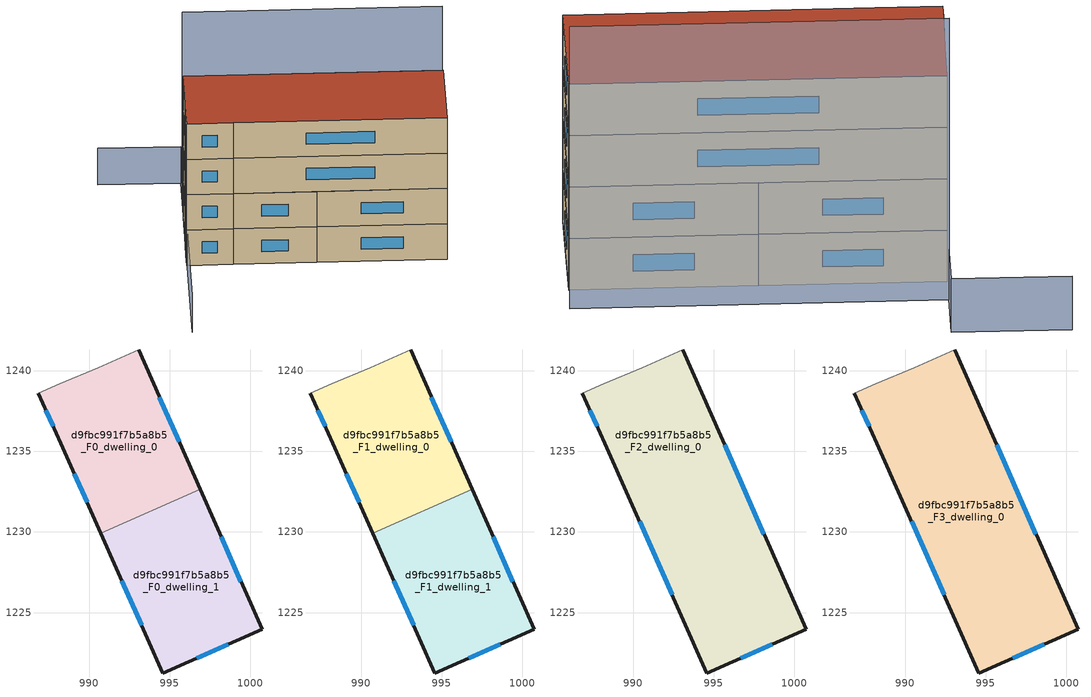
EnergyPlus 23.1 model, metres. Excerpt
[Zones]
d9fbc991f7b5a8b5_F0_dwelling_0
 floor ground (EU_floor_Construction): 993.07,1241.29 996.88,1232.65 990.72,1229.93 988.25,1235.51 986.83,1238.61 988.18,1239.21 990.55,1240.2 z0
 wall outside (EU_wall_Construction): 996.88,1232.65 993.07,1241.29 / 986.83,1238.61 988.25,1235.51 990.72,1229.93 z0:3
 wall adiabatic (EU_wall_Construction): 993.07,1241.29 990.55,1240.2 988.18,1239.21 986.83,1238.61 z0:3
 wall to d9fbc991f7b5a8b5_F0_dwelling_1 (EU_wall_Construction): 990.72,1229.93 996.88,1232.65 z0:3
 window (EU_Window_Construction): 995.58,1235.59 994.36,1238.35 / 989.09,1233.61 989.88,1231.83 / 987.31,1237.55 987.76,1236.56 z1.02:1.98
d9fbc991f7b5a8b5_F0_dwelling_1
 floor ground (EU_floor_Construction): 996.88,1232.65 1000.73,1223.95 994.58,1221.24 990.72,1229.93 z0
 wall outside (EU_wall_Construction): 990.72,1229.93 994.58,1221.24 1000.73,1223.95 996.88,1232.65 z0:3
 window (EU_Window_Construction): 996.67,1222.16 998.64,1223.03 / 992.04,1226.98 993.27,1224.2 / 999.42,1226.91 998.19,1229.69 z1.02:1.98
d9fbc991f7b5a8b5_F1_dwelling_0
 floor to d9fbc991f7b5a8b5_F0_dwelling_0 (EU_floor_Construction): 993.07,1241.29 996.88,1232.65 990.72,1229.93 988.25,1235.51 986.83,1238.61 988.18,1239.21 990.55,1240.2 z3
 wall outside (EU_wall_Construction): 996.88,1232.65 993.07,1241.29 / 986.83,1238.61 988.25,1235.51 990.72,1229.93 z3:6
 wall adiabatic (EU_wall_Construction): 993.07,1241.29 990.55,1240.2 988.18,1239.21 986.83,1238.61 z3:6
 wall to d9fbc991f7b5a8b5_F1_dwelling_1 (EU_wall_Construction): 990.72,1229.93 996.88,1232.65 z3:6
 window (EU_Window_Construction): 995.58,1235.59 994.36,1238.35 / 989.09,1233.61 989.88,1231.83 / 987.31,1237.55 987.76,1236.56 z4.02:4.98
d9fbc991f7b5a8b5_F1_dwelling_1
 floor to d9fbc991f7b5a8b5_F0_dwelling_1 (EU_floor_Construction): 996.88,1232.65 1000.73,1223.95 994.58,1221.24 990.72,1229.93 z3
 wall outside (EU_wall_Construction): 990.72,1229.93 994.58,1221.24 1000.73,1223.95 996.88,1232.65 z3:6
 window (EU_Window_Construction): 996.67,1222.16 998.64,1223.03 / 992.04,1226.98 993.27,1224.2 / 999.42,1226.91 998.19,1229.69 z4.02:4.98
d9fbc991f7b5a8b5_F2_dwelling_0
 floor to d9fbc991f7b5a8b5_F1_dwelling_0 (EU_floor_Construction): 993.07,1241.29 996.88,1232.65 990.72,1229.93 988.25,1235.51 986.83,1238.61 988.18,1239.21 990.55,1240.2 z6
 floor to d9fbc991f7b5a8b5_F1_dwelling_1 (EU_floor_Construction): 996.88,1232.65 1000.73,1223.95 994.58,1221.24 990.72,1229.93 z6
 wall outside (EU_wall_Construction): 986.83,1238.61 988.25,1235.51 994.58,1221.24 1000.73,1223.95 993.07,1241.29 z6:9
 wall adiabatic (EU_wall_Construction): 993.07,1241.29 990.55,1240.2 988.18,1239.21 986.83,1238.61 z6:9
 window (EU_Window_Construction): 998.12,1229.85 995.67,1235.39 / 996.67,1222.16 998.64,1223.03 / 990.4,1230.65 992.43,1226.1 / 987.31,1237.55 987.76,1236.56 z7.02:7.98
d9fbc991f7b5a8b5_F3_dwelling_0
 floor to d9fbc991f7b5a8b5_F2_dwelling_0 (EU_floor_Construction): 993.07,1241.29 1000.73,1223.95 994.58,1221.24 988.25,1235.51 986.83,1238.61 988.18,1239.21 990.55,1240.2 z9
 wall outside (EU_wall_Construction): 986.83,1238.61 988.25,1235.51 994.58,1221.24 1000.73,1223.95 993.07,1241.29 z9:12
 wall adiabatic (EU_wall_Construction): 993.07,1241.29 990.55,1240.2 988.18,1239.21 986.83,1238.61 z9:12
 window (EU_Window_Construction): 998.12,1229.85 995.67,1235.39 / 996.67,1222.16 998.64,1223.03 / 990.4,1230.65 992.43,1226.1 / 987.31,1237.55 987.76,1236.56 z10.02:10.98
 roof outside (EU_roof_Construction): 1000.73,1223.95 993.07,1241.29 990.55,1240.2 988.18,1239.21 986.83,1238.61 988.25,1235.51 994.58,1221.24 z12
shading: 1002.36,1224.66 994.68,1242 z0:16.4; 995.15,1248.8 997.57,1243.24 / 997.57,1243.24 978.2,1234.81 z0:3.1
[Building]
EU S2 Campaign: North Axis=0; Terrain=City; Solar Distribution=FullExterior
[Site:Location]
Vienna: Latitude=48; Longitude=16.5; Time Zone=1; Elevation=183
[SizingPeriod:WeatherFileDays]
AnnualSizingPeriod: Begin Month=1; Begin Day of Month=1; End Month=12; End Day of Month=31; Day of Week for Start Day=Monday; Use Weather File Daylight Saving Period=No; Use Weather File Rain and Snow Indicators=No
[MATERIAL]
EU_InternalMass_Material: Roughness=MediumRough; Thickness=0.1; Conductivity=1; Density=1800; Specific Heat=900; Thermal Absorptance=0.9; Solar Absorptance=0.7; Visible Absorptance=0.7
[MATERIAL:NOMASS] Roughness=MediumRough; Thermal Absorptance=0.9; Solar Absorptance=0.7; Visible Absorptance=0.7
Name | Thermal Resistance
EU_wall_NoMass | 0.942466
EU_roof_NoMass | 0.551687
EU_floor_NoMass | 0.66527
[WINDOWMATERIAL:SIMPLEGLAZINGSYSTEM]
EU_Window_SimpleGlazing: UFactor=2.03367; Solar Heat Gain Coefficient=0.65; Visible Transmittance=0.65
[CONSTRUCTION]
EU_wall_Construction: EU_wall_NoMass
EU_roof_Construction: EU_roof_NoMass
EU_floor_Construction: EU_floor_NoMass
EU_Window_Construction: EU_Window_SimpleGlazing
EU_InternalMass_Construction: EU_InternalMass_Material
[ZONE] Type=1; Multiplier=1; Ceiling Height=autocalculate; Floor Area=autocalculate; Part of Total Floor Area=Yes
Name | Volume
d9fbc991f7b5a8b5_F0_dwelling_0; d9fbc991f7b5a8b5_F1_dwelling_0 | 191.897
d9fbc991f7b5a8b5_F2_dwelling_0 | 383.764
d9fbc991f7b5a8b5_F3_dwelling_0 | 383.774
d9fbc991f7b5a8b5_F0_dwelling_1; d9fbc991f7b5a8b5_F1_dwelling_1 | 191.874
[INTERNALMASS] Construction=EU_InternalMass_Construction
Name | Zone or ZoneList | Surface Area
d9fbc991f7b5a8b5_F0_dwelling_0_EU_InternalMass | d9fbc991f7b5a8b5_F0_dwelling_0 | 63.9659
d9fbc991f7b5a8b5_F0_dwelling_1_EU_InternalMass | d9fbc991f7b5a8b5_F0_dwelling_1 | 63.958
d9fbc991f7b5a8b5_F1_dwelling_0_EU_InternalMass | d9fbc991f7b5a8b5_F1_dwelling_0 | 63.9659
d9fbc991f7b5a8b5_F1_dwelling_1_EU_InternalMass | d9fbc991f7b5a8b5_F1_dwelling_1 | 63.958
d9fbc991f7b5a8b5_F2_dwelling_0_EU_InternalMass | d9fbc991f7b5a8b5_F2_dwelling_0 | 127.925
d9fbc991f7b5a8b5_F3_dwelling_0_EU_InternalMass | d9fbc991f7b5a8b5_F3_dwelling_0 | 127.925
[OTHEREQUIPMENT] Fuel Type=Electricity; Design Level Calculation Method=Watts/Area; Power per Zone Floor Area=1; Fraction Latent=0; Fraction Radiant=0; Fraction Lost=0; Carbon Dioxide Generation Rate=0; EndUse Subcategory=EU_Step8_InternalGains
Name | Zone or ZoneList or Space or SpaceList | Schedule
EU_Step8_InternalGain_d9fbc991f7b5a8b5_F0_dwelling_0_f000 | d9fbc991f7b5a8b5_F0_dwelling_0 | EU_Step8_GainSchedule_d9fbc991f7b5a8b5_F0_dwelling_0_f000
EU_Step8_InternalGain_d9fbc991f7b5a8b5_F0_dwelling_1_f000 | d9fbc991f7b5a8b5_F0_dwelling_1 | EU_Step8_GainSchedule_d9fbc991f7b5a8b5_F0_dwelling_1_f000
EU_Step8_InternalGain_d9fbc991f7b5a8b5_F1_dwelling_0_f000 | d9fbc991f7b5a8b5_F1_dwelling_0 | EU_Step8_GainSchedule_d9fbc991f7b5a8b5_F1_dwelling_0_f000
EU_Step8_InternalGain_d9fbc991f7b5a8b5_F1_dwelling_1_f000 | d9fbc991f7b5a8b5_F1_dwelling_1 | EU_Step8_GainSchedule_d9fbc991f7b5a8b5_F1_dwelling_1_f000
EU_Step8_InternalGain_d9fbc991f7b5a8b5_F2_dwelling_0_f000 | d9fbc991f7b5a8b5_F2_dwelling_0 | EU_Step8_GainSchedule_d9fbc991f7b5a8b5_F2_dwelling_0_f000
EU_Step8_InternalGain_d9fbc991f7b5a8b5_F3_dwelling_0_f000 | d9fbc991f7b5a8b5_F3_dwelling_0 | EU_Step8_GainSchedule_d9fbc991f7b5a8b5_F3_dwelling_0_f000
[ZONEVENTILATION:DESIGNFLOWRATE] Schedule=EU_AlwaysOn; Design Flow Rate Calculation Method=AirChanges/Hour; Air Changes per Hour=0.530523; Ventilation Type=Natural; Fan Pressure Rise=0; Fan Total Efficiency=1; Constant Term Coefficient=1; Temperature Term Coefficient=0; Velocity Term Coefficient=0; Velocity Squared Term Coefficient=0; Minimum Indoor Temperature=-100; Maximum Indoor Temperature=100; Delta Temperature=-100; Minimum Outdoor Temperature=-100; Maximum Outdoor Temperature=100; Maximum Wind Speed=40
Name | Zone or ZoneList or Space or SpaceList
EU_ConstantAir_d9fbc991f7b5a8b5_F0_dwelling_0 | d9fbc991f7b5a8b5_F0_dwelling_0
EU_ConstantAir_d9fbc991f7b5a8b5_F0_dwelling_1 | d9fbc991f7b5a8b5_F0_dwelling_1
EU_ConstantAir_d9fbc991f7b5a8b5_F1_dwelling_0 | d9fbc991f7b5a8b5_F1_dwelling_0
EU_ConstantAir_d9fbc991f7b5a8b5_F1_dwelling_1 | d9fbc991f7b5a8b5_F1_dwelling_1
EU_ConstantAir_d9fbc991f7b5a8b5_F2_dwelling_0 | d9fbc991f7b5a8b5_F2_dwelling_0
EU_ConstantAir_d9fbc991f7b5a8b5_F3_dwelling_0 | d9fbc991f7b5a8b5_F3_dwelling_0
[HVACTEMPLATE:THERMOSTAT] Constant Heating Setpoint=20; Constant Cooling Setpoint=50
EU_HeatOnly_d9fbc991f7b5a8b5_F0_dwelling_0; EU_HeatOnly_d9fbc991f7b5a8b5_F0_dwelling_1; EU_HeatOnly_d9fbc991f7b5a8b5_F1_dwelling_0; EU_HeatOnly_d9fbc991f7b5a8b5_F1_dwelling_1; EU_HeatOnly_d9fbc991f7b5a8b5_F2_dwelling_0; EU_HeatOnly_d9fbc991f7b5a8b5_F3_dwelling_0
[HVACTEMPLATE:ZONE:IDEALLOADSAIRSYSTEM] System Availability Schedule=EU_AlwaysOn; Maximum Heating Supply Air Temperature=50; Minimum Cooling Supply Air Temperature=13; Maximum Heating Supply Air Humidity Ratio=0.0156; Minimum Cooling Supply Air Humidity Ratio=0.0077; Heating Limit=NoLimit; Cooling Limit=NoLimit; Heating Availability Schedule=EU_AlwaysOn; Cooling Availability Schedule=EU_CoolingOff; Dehumidification Control Type=ConstantSensibleHeatRatio; Cooling Sensible Heat Ratio=0.7; Dehumidification Setpoint=60; Humidification Control Type=None; Humidification Setpoint=30; Outdoor Air Method=None; Outdoor Air Flow Rate per Person=0.00944; Outdoor Air Flow Rate per Zone Floor Area=0; Outdoor Air Flow Rate per Zone=0; Demand Controlled Ventilation Type=None; Outdoor Air Economizer Type=NoEconomizer; Heat Recovery Type=None; Sensible Heat Recovery Effectiveness=0.7; Latent Heat Recovery Effectiveness=0.65
Name | Template Thermostat
d9fbc991f7b5a8b5_F0_dwelling_0 | EU_HeatOnly_d9fbc991f7b5a8b5_F0_dwelling_0
d9fbc991f7b5a8b5_F0_dwelling_1 | EU_HeatOnly_d9fbc991f7b5a8b5_F0_dwelling_1
d9fbc991f7b5a8b5_F1_dwelling_0 | EU_HeatOnly_d9fbc991f7b5a8b5_F1_dwelling_0
d9fbc991f7b5a8b5_F1_dwelling_1 | EU_HeatOnly_d9fbc991f7b5a8b5_F1_dwelling_1
d9fbc991f7b5a8b5_F2_dwelling_0 | EU_HeatOnly_d9fbc991f7b5a8b5_F2_dwelling_0
d9fbc991f7b5a8b5_F3_dwelling_0 | EU_HeatOnly_d9fbc991f7b5a8b5_F3_dwelling_0
[SIZING:ZONE] Zone Cooling Design Supply Air Temperature Input Method=SupplyAirTemperature; Zone Cooling Design Supply Air Temperature=13; Zone Heating Design Supply Air Temperature Input Method=SupplyAirTemperature; Zone Heating Design Supply Air Temperature=50; Zone Cooling Design Supply Air Humidity Ratio=0.008; Zone Heating Design Supply Air Humidity Ratio=0.008; Cooling Design Air Flow Method=DesignDay; Cooling Design Air Flow Rate=0; Cooling Minimum Air Flow per Zone Floor Area=0.000762; Cooling Minimum Air Flow=0; Cooling Minimum Air Flow Fraction=0.2; Heating Design Air Flow Method=DesignDay; Heating Design Air Flow Rate=0; Heating Maximum Air Flow per Zone Floor Area=0.002032; Heating Maximum Air Flow=0.141576; Heating Maximum Air Flow Fraction=0.3; Account for Dedicated Outdoor Air System=No; Dedicated Outdoor Air System Control Strategy=NeutralSupplyAir; Dedicated Outdoor Air Low Setpoint Temperature for Design=autosize; Dedicated Outdoor Air High Setpoint Temperature for Design=autosize; Zone Load Sizing Method=Sensible Load Only No Latent Load; Zone Latent Cooling Design Supply Air Humidity Ratio Input Method=HumidityRatioDifference; Zone Cooling Design Supply Air Humidity Ratio Difference=0.005; Zone Latent Heating Design Supply Air Humidity Ratio Input Method=HumidityRatioDifference; Zone Humidification Design Supply Air Humidity Ratio Difference=0.005
d9fbc991f7b5a8b5_F0_dwelling_0; d9fbc991f7b5a8b5_F0_dwelling_1; d9fbc991f7b5a8b5_F1_dwelling_0; d9fbc991f7b5a8b5_F1_dwelling_1; d9fbc991f7b5a8b5_F2_dwelling_0; d9fbc991f7b5a8b5_F3_dwelling_0
[SCHEDULE:CONSTANT]
Name | Hourly Value
EU_AlwaysOn | 1
EU_CoolingOff | 0
[SCHEDULE:FILE] Column Number=1; Rows to Skip at Top=0; Number of Hours of Data=8760; Column Separator=Comma; Interpolate to Timestep=No; Minutes per Item=60; Adjust Schedule for Daylight Savings=Yes
Name | File
EU_Step8_GainSchedule_d9fbc991f7b5a8b5_F0_dwelling_0_f000 | ../../schedules/d9fbc991f7b5a8b5/d9fbc991f7b5a8b5_F0_dwelling_0_f000_gain.csv
EU_Step8_GainSchedule_d9fbc991f7b5a8b5_F0_dwelling_1_f000 | ../../schedules/d9fbc991f7b5a8b5/d9fbc991f7b5a8b5_F0_dwelling_1_f000_gain.csv
EU_Step8_GainSchedule_d9fbc991f7b5a8b5_F1_dwelling_0_f000 | ../../schedules/d9fbc991f7b5a8b5/d9fbc991f7b5a8b5_F1_dwelling_0_f000_gain.csv
EU_Step8_GainSchedule_d9fbc991f7b5a8b5_F1_dwelling_1_f000 | ../../schedules/d9fbc991f7b5a8b5/d9fbc991f7b5a8b5_F1_dwelling_1_f000_gain.csv
EU_Step8_GainSchedule_d9fbc991f7b5a8b5_F2_dwelling_0_f000 | ../../schedules/d9fbc991f7b5a8b5/d9fbc991f7b5a8b5_F2_dwelling_0_f000_gain.csv
EU_Step8_GainSchedule_d9fbc991f7b5a8b5_F3_dwelling_0_f000 | ../../schedules/d9fbc991f7b5a8b5/d9fbc991f7b5a8b5_F3_dwelling_0_f000_gain.csv
